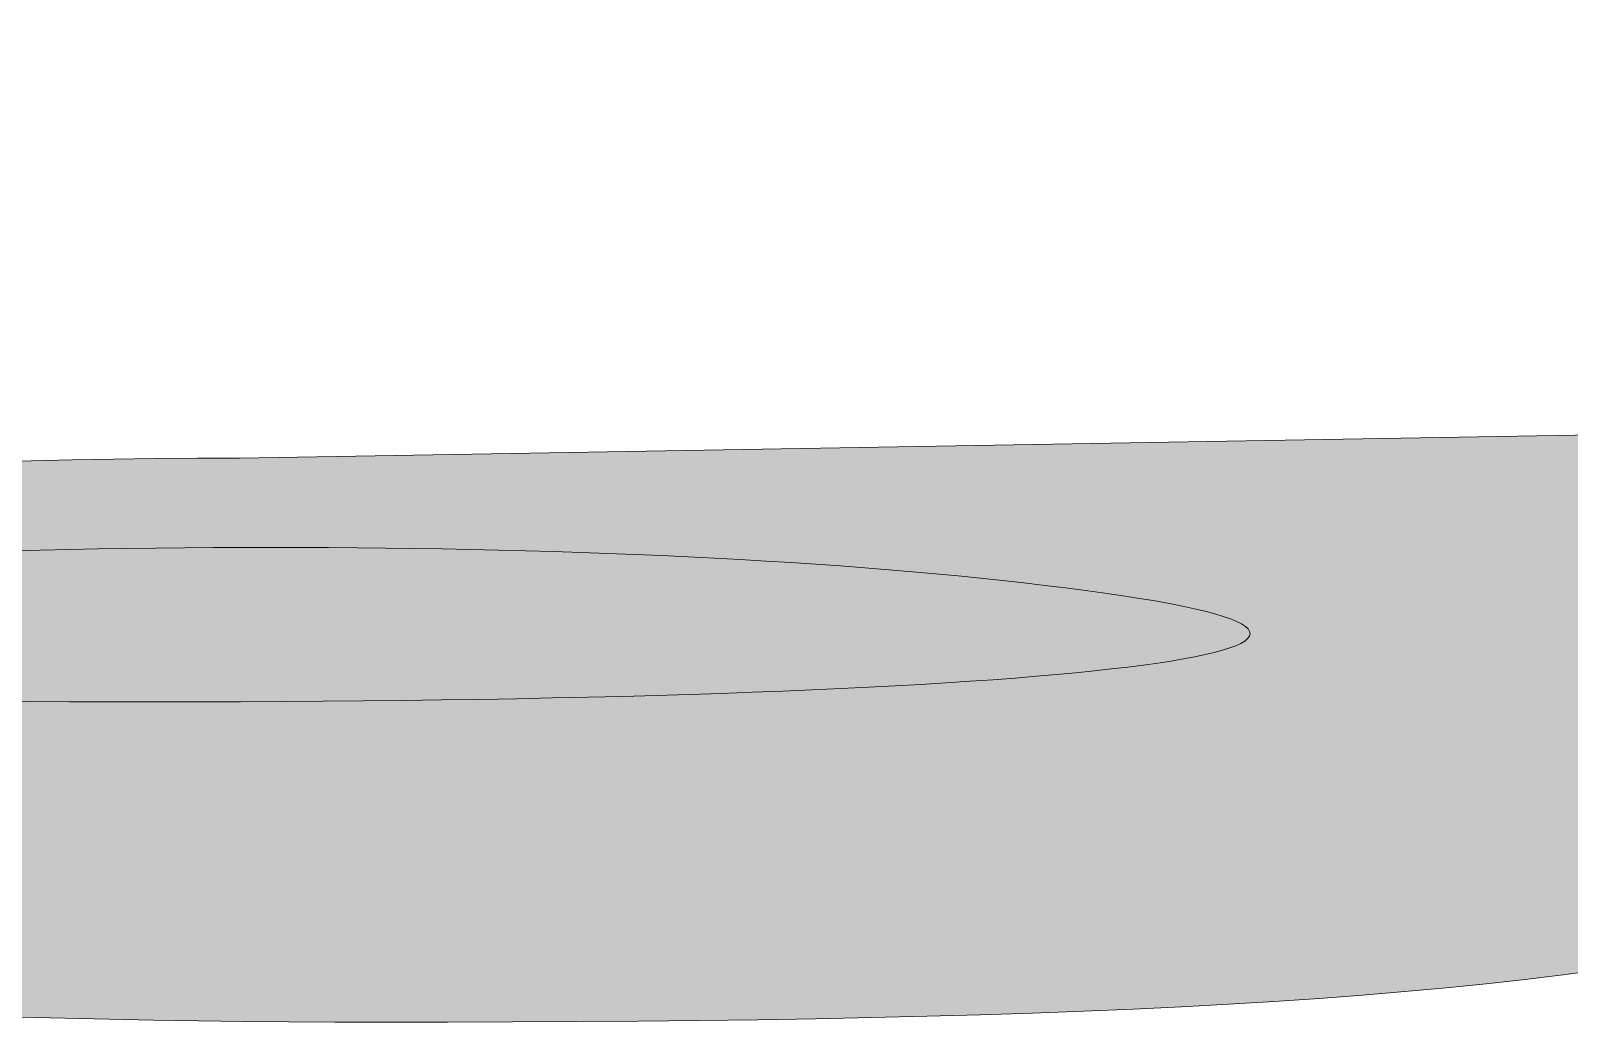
# Model space of a CAD drawing. Header units: centimetres. Extents: x 6.49 to 14.43, y 12.93 to 16.7.
# Drawn here: x 8.6521 to 8.7965, y 12.9999 to 13.0929 of the extents above; entities that cross this region are included whole.
import ezdxf

# ---------------------------------------------------------------- set-up
doc = ezdxf.new("R2010")
doc.units = ezdxf.units.CM
doc.header["$MEASUREMENT"] = 0
doc.layers.add('trasher-magazine-logo', color=7, linetype='Continuous')

# ---------------------------------------------------------------- blocks, each defined once
blk = doc.blocks.new('block 4')
at = {"layer": 'trasher-magazine-logo', "true_color": 0xfe6d2d}
h = blk.add_hatch(color=30, dxfattribs=at)
h.dxf.hatch_style = 2
edge = h.paths.add_edge_path()
edge.add_spline(control_points=[(8.51821, 13.02632), (8.51821, 13.03955), (8.58696, 13.05278), (8.6717, 13.05278), (8.6717, 13.05278), (8.82248, 13.05539), (8.82248, 13.05539), (8.82248, 13.05539), (8.91247, 13.18507), (8.91247, 13.18507), (8.96013, 13.25922), (9.0103, 13.31736), (9.02353, 13.31736), (9.03676, 13.31736), (9.04737, 13.24599), (9.04737, 13.15861), (9.04737, 13.07123), (9.03676, 12.99986), (9.02092, 12.99986), (9.00769, 12.99986), (8.99446, 13.02371), (8.99446, 13.05278), (8.99446, 13.08185), (8.97601, 13.10569), (8.95477, 13.10569), (8.93367, 13.10569), (8.90185, 13.08185), (8.88337, 13.05278), (8.8543, 13.00787), (8.81987, 12.99986), (8.68496, 12.99986), (8.59233, 12.99986), (8.51821, 13.01048), (8.51821, 13.02632), (8.51821, 13.02632), (8.51821, 13.02632), (8.51821, 13.02632)], knot_values=[0, 0, 0, 0, 1, 1, 1, 2, 2, 2, 3, 3, 3, 4, 4, 4, 5, 5, 5, 6, 6, 6, 7, 7, 7, 8, 8, 8, 9, 9, 9, 10, 10, 10, 11, 11, 11, 12, 12, 12, 12], degree=3, periodic=1)
h = blk.add_hatch(color=30, dxfattribs=at)
h.dxf.hatch_style = 2
edge = h.paths.add_edge_path()
edge.add_spline(control_points=[(8.59233, 13.04036), (8.63988, 13.04576), (8.71142, 13.04576), (8.75108, 13.04036), (8.7908, 13.03514), (8.75108, 13.02992), (8.66373, 13.02992), (8.57649, 13.02992), (8.54467, 13.03514), (8.59233, 13.04036), (8.59233, 13.04036), (8.59233, 13.04036), (8.59233, 13.04036)], knot_values=[0, 0, 0, 0, 1, 1, 1, 2, 2, 2, 3, 3, 3, 4, 4, 4, 4], degree=3, periodic=1)
at = {"layer": 'trasher-magazine-logo', "lineweight": 0}
for points, knots in [([(8.51821, 13.02632), (8.51821, 13.03955), (8.58696, 13.05278), (8.6717, 13.05278), (8.6717, 13.05278), (8.82248, 13.05539), (8.82248, 13.05539), (8.82248, 13.05539), (8.91247, 13.18507), (8.91247, 13.18507), (8.96013, 13.25922), (9.0103, 13.31736), (9.02353, 13.31736), (9.03676, 13.31736), (9.04737, 13.24599), (9.04737, 13.15861), (9.04737, 13.07123), (9.03676, 12.99986), (9.02092, 12.99986), (9.00769, 12.99986), (8.99446, 13.02371), (8.99446, 13.05278), (8.99446, 13.08185), (8.97601, 13.10569), (8.95477, 13.10569), (8.93367, 13.10569), (8.90185, 13.08185), (8.88337, 13.05278), (8.8543, 13.00787), (8.81987, 12.99986), (8.68496, 12.99986), (8.59233, 12.99986), (8.51821, 13.01048), (8.51821, 13.02632), (8.51821, 13.02632), (8.51821, 13.02632), (8.51821, 13.02632)], [0, 0, 0, 0, 1, 1, 1, 2, 2, 2, 3, 3, 3, 4, 4, 4, 5, 5, 5, 6, 6, 6, 7, 7, 7, 8, 8, 8, 9, 9, 9, 10, 10, 10, 11, 11, 11, 12, 12, 12, 12]), ([(8.59233, 13.04036), (8.63988, 13.04576), (8.71142, 13.04576), (8.75108, 13.04036), (8.7908, 13.03514), (8.75108, 13.02992), (8.66373, 13.02992), (8.57649, 13.02992), (8.54467, 13.03514), (8.59233, 13.04036), (8.59233, 13.04036), (8.59233, 13.04036), (8.59233, 13.04036)], [0, 0, 0, 0, 1, 1, 1, 2, 2, 2, 3, 3, 3, 4, 4, 4, 4])]:
    blk.add_open_spline(points, degree=3, knots=knots, dxfattribs=at)

msp = doc.modelspace()

# ---------------------------------------------------------------- block references
at = {"layer": 'trasher-magazine-logo'}
msp.add_blockref('block 4', (0, 0), dxfattribs=at)

doc.saveas('drawing.dxf')
